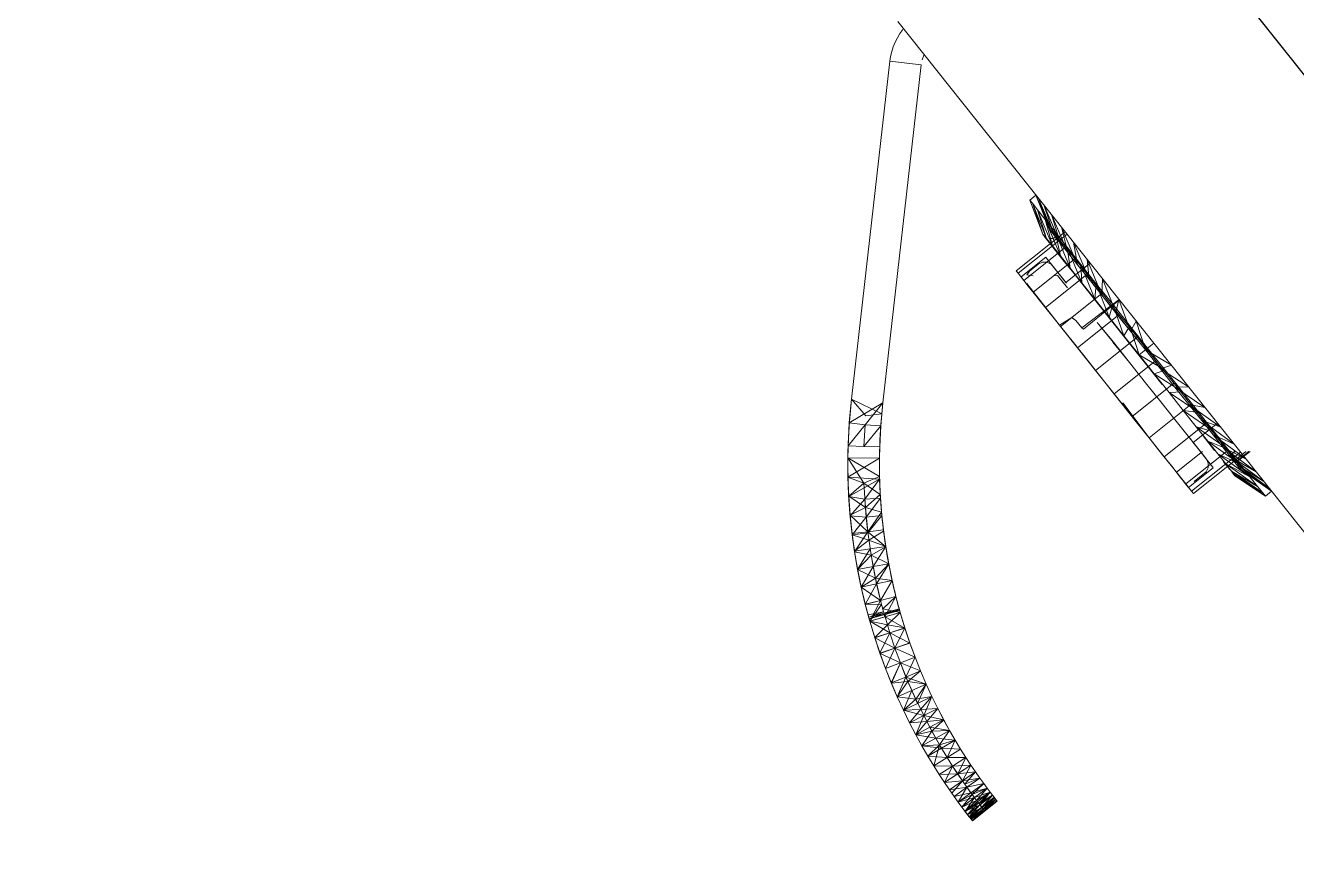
# Model space of a CAD drawing. Header units: millimetres. Extents: x 0 to 57242, y -59538 to 11130.
# Drawn here: x 21766.6 to 21847.1, y -19351.5 to -19299.5 of the extents above; entities that cross this region are included whole.
import ezdxf

# ---------------------------------------------------------------- set-up
doc = ezdxf.new("R2010")
doc.units = ezdxf.units.MM
doc.layers.add('G-IMPT', color=8, linetype='Continuous', lineweight=9)

# ---------------------------------------------------------------- blocks, each defined once
blk = doc.blocks.new('Lockable wardrobe QBUS with clothes rail base frame 2020x800x570 mm - Family 10__C2-933737-Level 0')
at = {"layer": 'G-IMPT'}
for p, q in [((799.99, 17.968), (0.01, 17.968)), ((759.349, 17.958), (401.51, 17.958)), ((401.51, 17.958), (765.17, 17.955)), ((436.498, -0.778), (436.495, 0.253)), ((436.64, -0.623), (436.598, 0.382)), ((436.61, -0.653), (436.61, 0.397)), ((436.663, 0.464), (436.64, -0.623)), ((401.51, -0.042), (797.49, -0.042)), ((402.11, -0.106), (402.195, -0.408)), ((402.11, -0.106), (402.195, -0.408)), ((402.195, -0.408), (402.304, -0.703)), ((402.195, -0.408), (402.304, -0.703)), ((402.304, -0.703), (402.436, -0.988)), ((402.304, -0.703), (402.436, -0.988)), ((403.171, -2), (404.585, -0.586)), ((404.218, -0.08), (404.382, -0.347)), ((404.218, -0.08), (404.382, -0.347)), ((404.585, -0.586), (419.792, -15.793)), ((415.543, -0.542), (415.543, -0.042)), ((415.543, -0.042), (417.801, -0.722)), ((417.801, -0.722), (415.543, -0.042)), ((415.543, -0.542), (415.543, -0.042)), ((415.543, -0.042), (417.934, -0.722)), ((415.543, -0.042), (417.901, -0.718)), ((415.543, -0.542), (417.748, -1.25)), ((417.748, -1.25), (415.543, -0.542)), ((415.81, -0.542), (415.543, -0.542)), ((417.747, -1.224), (415.543, -0.542)), ((415.543, -0.542), (417.747, -1.224)), ((415.543, -0.542), (415.81, -0.542)), ((416.339, -0.542), (415.81, -0.542)), ((415.81, -0.542), (418.109, -1.224)), ((415.81, -0.542), (417.747, -1.224)), ((417.747, -1.224), (415.81, -0.542)), ((415.81, -0.542), (418.109, -1.224)), ((415.81, -0.542), (416.339, -0.542)), ((415.811, -0.042), (418.257, -0.718)), ((415.811, -0.042), (417.934, -0.722)), ((417.901, -0.718), (415.811, -0.042)), ((415.811, -0.042), (418.257, -0.718)), ((416.339, -0.042), (418.706, -0.682)), ((416.339, -0.042), (418.257, -0.718)), ((418.257, -0.718), (416.339, -0.042)), ((416.339, -0.042), (418.841, -0.718)), ((417.117, -0.542), (416.339, -0.542)), ((418.703, -1.224), (416.339, -0.542)), ((416.339, -0.542), (418.109, -1.224)), ((418.109, -1.224), (416.339, -0.542)), ((416.339, -0.542), (418.703, -1.224)), ((416.339, -0.542), (417.117, -0.542)), ((417.117, -0.042), (418.706, -0.468)), ((417.117, -0.042), (418.706, -0.665)), ((418.841, -0.718), (417.117, -0.042)), ((417.117, -0.042), (419.639, -0.718)), ((418.127, -0.542), (417.117, -0.542)), ((418.706, -0.994), (417.117, -0.542)), ((417.117, -0.542), (418.703, -1.224)), ((418.703, -1.224), (417.117, -0.542)), ((417.117, -0.542), (419.513, -1.224)), ((417.117, -0.542), (418.127, -0.542)), ((417.801, -0.722), (418.028, -0.623)), ((417.801, -0.722), (417.901, -0.718)), ((417.934, -0.722), (417.801, -0.722)), ((417.901, -0.718), (418.327, -0.722)), ((417.901, -0.718), (418.257, -0.718)), ((418.379, -0.623), (417.934, -0.722)), ((418.257, -0.718), (417.934, -0.722)), ((418.327, -0.722), (417.934, -0.722)), ((418.028, -0.623), (418.379, -0.623)), ((419.513, -1.224), (418.127, -0.542)), ((418.127, -0.542), (420.52, -1.224)), ((418.127, -0.542), (419.347, -0.542)), ((419.639, -0.718), (418.128, -0.042)), ((418.128, -0.042), (420.63, -0.718)), ((418.841, -0.718), (418.257, -0.718)), ((418.257, -0.718), (418.841, -0.718)), ((418.971, -0.722), (418.327, -0.722)), ((418.327, -0.722), (418.971, -0.722)), ((418.409, -0.653), (418.358, -0.897)), ((418.379, -0.623), (418.956, -0.623)), ((418.548, -0.653), (418.409, -0.653)), ((418.409, -0.653), (418.521, -0.778)), ((418.51, -4), (418.51, -0.042)), ((418.521, -0.778), (418.958, -0.653)), ((418.706, -4), (418.706, -0.042)), ((418.841, -0.718), (419.639, -0.718)), ((418.956, -0.623), (419.743, -0.623)), ((419.848, -0.722), (418.971, -0.722)), ((418.971, -0.722), (419.848, -0.722)), ((419.288, -4), (419.288, -0.653)), ((420.52, -1.224), (419.347, -0.542)), ((419.347, -0.542), (421.7, -1.224)), ((419.347, -0.542), (420.75, -0.542)), ((420.63, -0.718), (419.348, -0.042)), ((419.348, -0.042), (421.791, -0.718)), ((419.639, -0.718), (420.63, -0.718)), ((419.743, -0.623), (420.721, -0.623)), ((420.934, -0.722), (419.848, -0.722)), ((419.848, -0.722), (420.934, -0.722)), ((420.228, -4), (420.228, -0.653)), ((420.63, -0.718), (421.791, -0.718)), ((420.721, -0.623), (421.867, -0.623)), ((421.791, -0.718), (420.75, -0.042)), ((420.75, -0.042), (423.093, -0.718)), ((421.7, -1.224), (420.75, -0.542)), ((420.75, -0.542), (423.022, -1.224)), ((420.75, -0.542), (422.303, -0.542)), ((422.2, -0.722), (420.934, -0.722)), ((420.934, -0.722), (422.2, -0.722)), ((421.045, -2), (421.045, -0.042)), ((421.487, -4), (421.487, -0.653)), ((421.791, -0.718), (423.093, -0.718)), ((421.867, -0.623), (423.151, -0.623)), ((422.2, -0.722), (423.626, -0.717)), ((423.61, -0.722), (422.2, -0.722)), ((423.093, -0.718), (422.303, -0.042)), ((422.303, -0.042), (424.503, -0.718)), ((423.022, -1.224), (422.303, -0.542)), ((424.455, -1.224), (422.303, -0.542)), ((422.303, -0.542), (423.972, -0.542)), ((423.01, -4), (423.01, -0.653)), ((423.093, -0.718), (423.626, -0.717)), ((423.093, -0.718), (424.503, -0.718)), ((423.151, -0.623), (424.543, -0.623)), ((423.61, -0.722), (425.126, -0.722)), ((423.626, -0.717), (424.503, -0.718)), ((423.626, -0.717), (425.131, -0.722)), ((423.929, -2.998), (423.989, -0.042)), ((424.503, -0.718), (423.972, -0.042)), ((424.455, -1.224), (423.972, -0.542)), ((425.963, -1.224), (423.972, -0.542)), ((423.972, -0.542), (425.721, -0.542)), ((423.973, -0.042), (425.988, -0.718)), ((424.048, -2.972), (424.02, -0.042)), ((424.503, -0.718), (425.988, -0.718)), ((424.543, -0.623), (426.008, -0.623)), ((424.728, -4), (424.728, -0.653)), ((425.126, -0.722), (426.708, -0.722)), ((425.131, -0.722), (426.708, -0.722)), ((425.988, -0.718), (425.721, -0.042)), ((427.51, -0.718), (425.721, -0.042)), ((425.963, -1.224), (425.721, -0.542)), ((427.51, -1.224), (425.721, -0.542)), ((425.721, -0.542), (427.51, -0.542)), ((425.988, -0.718), (427.51, -0.718)), ((426.008, -0.623), (427.51, -0.623)), ((426.569, -4), (426.569, -0.653)), ((426.708, -0.722), (427.51, -0.718)), ((427.51, -0.718), (427.51, -0.042)), ((427.51, -0.718), (429.298, -0.042)), ((427.51, -1.224), (429.298, -0.542)), ((427.51, -1.224), (427.51, -0.542)), ((429.298, -0.542), (427.51, -0.542)), ((427.51, -0.623), (429.011, -0.623)), ((427.51, -0.718), (429.031, -0.718)), ((428.45, -4), (428.45, -0.653)), ((430.476, -0.623), (429.011, -0.623)), ((429.298, -0.042), (429.031, -0.718)), ((429.031, -0.718), (431.047, -0.042)), ((430.516, -0.718), (429.031, -0.718)), ((429.056, -1.224), (429.298, -0.542)), ((429.056, -1.224), (431.047, -0.542)), ((429.298, -0.542), (431.047, -0.542)), ((430.291, -4), (430.291, -0.653)), ((431.868, -0.623), (430.476, -0.623)), ((430.516, -0.718), (432.716, -0.042)), ((430.516, -0.718), (431.047, -0.042)), ((431.926, -0.718), (430.516, -0.718)), ((430.564, -1.224), (432.716, -0.542)), ((430.564, -1.224), (431.047, -0.542)), ((432.716, -0.542), (431.047, -0.542)), ((433.152, -0.623), (431.868, -0.623)), ((431.926, -0.718), (432.716, -0.042)), ((431.926, -0.718), (434.269, -0.042)), ((433.228, -0.718), (431.926, -0.718)), ((431.997, -1.224), (434.269, -0.542)), ((431.997, -1.224), (432.716, -0.542)), ((432.01, -4), (432.01, -0.623)), ((434.269, -0.542), (432.716, -0.542)), ((434.298, -0.623), (433.152, -0.623)), ((433.228, -0.718), (435.671, -0.042)), ((433.228, -0.718), (434.269, -0.042)), ((434.389, -0.718), (433.228, -0.718)), ((433.319, -1.224), (435.672, -0.542)), ((433.319, -1.224), (434.269, -0.542)), ((433.532, -4), (433.532, -0.653)), ((433.974, -2), (433.974, -0.042)), ((435.672, -0.542), (434.269, -0.542)), ((435.276, -0.623), (434.298, -0.623)), ((434.389, -0.718), (436.892, -0.042)), ((434.389, -0.718), (435.672, -0.042)), ((435.38, -0.718), (434.389, -0.718)), ((434.499, -1.224), (436.892, -0.542)), ((434.499, -1.224), (435.672, -0.542)), ((436.063, -0.623), (435.276, -0.623)), ((435.38, -0.718), (437.902, -0.042)), ((435.38, -0.718), (436.892, -0.042)), ((435.38, -0.718), (436.178, -0.718)), ((436.178, -0.718), (435.38, -0.718)), ((435.506, -1.224), (437.902, -0.542)), ((435.506, -1.224), (436.892, -0.542)), ((436.892, -0.542), (435.672, -0.542)), ((435.732, -4), (435.732, -0.706)), ((436.063, -0.623), (436.044, -0.314)), ((436.498, -0.778), (436.061, -0.653)), ((436.073, -0.277), (436.063, -0.623)), ((436.64, -0.623), (436.063, -0.623)), ((436.178, -0.718), (438.68, -0.042)), ((436.178, -0.718), (437.902, -0.042)), ((436.178, -0.718), (436.762, -0.718)), ((436.762, -0.718), (436.178, -0.718)), ((436.313, -0.468), (437.902, -0.042)), ((437.902, -0.042), (436.313, -0.665)), ((438.68, -0.042), (436.313, -0.682)), ((436.313, -4), (436.313, -0.042)), ((436.313, -0.994), (437.902, -0.542)), ((437.902, -0.542), (436.317, -1.224)), ((436.317, -1.224), (438.68, -0.542)), ((436.317, -1.224), (438.68, -0.542)), ((436.317, -1.224), (437.902, -0.542)), ((436.471, -0.653), (436.61, -0.653)), ((436.61, -0.653), (436.498, -0.778)), ((436.51, -4), (436.51, -0.042)), ((436.64, -0.623), (436.981, -0.643)), ((436.991, -0.623), (436.64, -0.623)), ((438.68, -0.042), (436.762, -0.718)), ((436.762, -0.718), (439.209, -0.042)), ((436.762, -0.718), (439.209, -0.042)), ((436.762, -0.718), (438.68, -0.042)), ((436.762, -0.718), (437.118, -0.718)), ((437.118, -0.718), (436.762, -0.718)), ((436.892, -0.542), (437.902, -0.542)), ((437.902, -0.542), (436.892, -0.542)), ((438.68, -0.542), (436.91, -1.224)), ((436.91, -1.224), (439.209, -0.542)), ((439.209, -0.542), (436.91, -1.224)), ((436.91, -1.224), (438.68, -0.542)), ((436.981, -0.643), (437.11, -0.623)), ((437.11, -0.623), (436.991, -0.623)), ((439.476, -0.042), (437.11, -0.623)), ((437.11, -0.623), (439.476, -0.042)), ((437.118, -0.718), (437.11, -0.623)), ((437.11, -0.623), (437.118, -0.718)), ((437.118, -0.718), (439.476, -0.042)), ((439.476, -0.042), (437.118, -0.718)), ((439.209, -0.042), (437.118, -0.718)), ((437.118, -0.718), (439.209, -0.042)), ((439.209, -0.542), (437.138, -1.25)), ((437.138, -1.25), (439.476, -0.542)), ((439.476, -0.542), (437.271, -1.25)), ((437.271, -1.25), (439.476, -0.542)), ((439.476, -0.542), (437.272, -1.224)), ((437.272, -1.224), (439.209, -0.542)), ((437.902, -0.542), (438.68, -0.542)), ((438.68, -0.542), (437.902, -0.542)), ((438.68, -0.542), (439.209, -0.542)), ((439.209, -0.542), (438.68, -0.542)), ((439.209, -0.542), (439.476, -0.542)), ((439.476, -0.542), (439.209, -0.542)), ((439.476, -0.542), (439.476, -0.042)), ((439.476, -0.542), (439.476, -0.042)), ((402.436, -0.988), (402.589, -1.262)), ((402.436, -0.988), (402.589, -1.262)), ((402.589, -1.262), (402.763, -1.523)), ((402.589, -1.262), (402.763, -1.523)), ((402.763, -1.523), (402.958, -1.77)), ((402.763, -1.523), (402.958, -1.77)), ((418.277, -1.25), (417.747, -1.224)), ((418.109, -1.224), (417.747, -1.224)), ((417.747, -1.224), (417.748, -1.25)), ((417.748, -1.25), (417.747, -1.224)), ((417.747, -1.224), (418.109, -1.224)), ((418.005, -1.25), (417.748, -1.25)), ((418.005, -1.25), (418.277, -1.25)), ((418.703, -1.224), (418.109, -1.224)), ((418.109, -1.224), (418.703, -1.224)), ((418.211, -1.099), (418.358, -0.897)), ((418.924, -1.25), (418.277, -1.25)), ((418.277, -1.25), (418.924, -1.25)), ((418.703, -1.224), (419.513, -1.224)), ((419.806, -1.25), (418.924, -1.25)), ((418.924, -1.25), (419.806, -1.25)), ((419.513, -1.224), (420.52, -1.224)), ((420.898, -1.25), (419.806, -1.25)), ((419.806, -1.25), (420.898, -1.25)), ((420.52, -1.224), (421.7, -1.224)), ((422.17, -1.25), (420.898, -1.25)), ((420.898, -1.25), (422.17, -1.25)), ((421.7, -1.224), (423.022, -1.224)), ((422.17, -1.25), (423.588, -1.25)), ((423.022, -1.224), (424.455, -1.224)), ((423.588, -1.25), (425.144, -1.25)), ((424.455, -1.224), (425.963, -1.224)), ((425.144, -1.25), (426.703, -1.25)), ((425.963, -1.224), (427.51, -1.224)), ((426.703, -1.25), (428.316, -1.25)), ((427.51, -1.224), (429.056, -1.224)), ((429.875, -1.25), (428.316, -1.25)), ((430.564, -1.224), (429.056, -1.224)), ((431.997, -1.224), (430.564, -1.224)), ((433.319, -1.224), (431.997, -1.224)), ((434.499, -1.224), (433.319, -1.224)), ((435.213, -1.25), (434.036, -1.25)), ((435.506, -1.224), (434.499, -1.224)), ((436.317, -1.224), (435.506, -1.224)), ((436.095, -1.25), (436.742, -1.25)), ((436.317, -1.224), (436.91, -1.224)), ((436.91, -1.224), (436.317, -1.224)), ((437.271, -1.25), (436.894, -1.224)), ((436.894, -1.224), (437.272, -1.224)), ((436.91, -1.224), (437.138, -1.25)), ((437.272, -1.224), (436.91, -1.224)), ((437.138, -1.25), (437.271, -1.25)), ((437.271, -1.25), (437.272, -1.224)), ((403.171, -2), (402.958, -1.77)), ((402.958, -1.77), (403.171, -2)), ((403.171, -2), (418.378, -17.208)), ((419.195, -2), (419.01, -2)), ((419.01, -2), (419.01, -4)), ((419.01, -2), (419.195, -2)), ((419.056, -2.65), (419.12, -2.368)), ((419.056, -2.65), (419.12, -2.368)), ((419.12, -2.368), (419.3, -2.142)), ((419.12, -2.368), (419.3, -2.142)), ((419.195, -2), (419.744, -2)), ((419.3, -2.142), (419.559, -2.017)), ((419.3, -2.142), (419.559, -2.017)), ((419.559, -2.017), (421.045, -2)), ((419.559, -2.017), (421.045, -2)), ((419.744, -2), (420.633, -2)), ((420.204, -2.368), (420.36, -2.142)), ((420.36, -2.142), (421.375, -2.142)), ((420.439, -2), (421.096, -2)), ((424.258, -2.017), (426.158, -2)), ((424.258, -2.017), (425.877, -2)), ((425.847, -2.017), (427.51, -2)), ((426.158, -2), (425.877, -2)), ((425.877, -2), (427.51, -2)), ((427.51, -2), (429.142, -2)), ((429.142, -2), (430.702, -2)), ((432.124, -2), (430.702, -2)), ((433.343, -2), (432.124, -2)), ((433.343, -2), (434.308, -2)), ((434.308, -2), (433.343, -2)), ((433.691, -2), (433.974, -2)), ((433.974, -2), (433.691, -2)), ((433.923, -2), (434.581, -2)), ((434.308, -2), (434.975, -2)), ((434.975, -2), (434.308, -2)), ((435.275, -2), (434.386, -2)), ((434.791, -4), (434.791, -1.888)), ((434.975, -2), (435.316, -2)), ((435.316, -2), (434.975, -2)), ((435.824, -2), (435.275, -2)), ((435.316, -2), (435.597, -2.065)), ((435.316, -2), (435.597, -2.065)), ((435.822, -2.245), (435.597, -2.065)), ((435.822, -2.245), (435.597, -2.065)), ((435.822, -2.245), (435.947, -2.506)), ((435.824, -2), (436.01, -2)), ((436.01, -2), (435.824, -2)), ((436.01, -2), (436.01, -4)), ((419.056, -3.35), (419.056, -2.65)), ((419.056, -3.35), (419.056, -2.65)), ((422.91, -4), (423.01, -3.09)), ((423.009, -3.1), (423.318, -3)), ((423.01, -3.09), (423.318, -3)), ((423.318, -3), (423.929, -2.998)), ((423.318, -3), (423.91, -3)), ((424.048, -2.972), (423.91, -3)), ((423.91, -3), (423.929, -2.998)), ((423.91, -3), (423.929, -2.998)), ((424.048, -2.972), (423.929, -2.998)), ((435.947, -3.495), (435.947, -2.506)), ((435.947, -3.495), (435.947, -2.506)), ((418.706, -4), (418.51, -4)), ((418.51, -4), (418.706, -4)), ((418.706, -4), (419.288, -4)), ((419.195, -4), (419.01, -4)), ((419.01, -4), (419.195, -4)), ((419.056, -3.35), (419.12, -3.632)), ((419.12, -3.632), (419.426, -3.35)), ((419.195, -4), (419.744, -4)), ((419.288, -4), (420.228, -4)), ((422.91, -4), (419.559, -3.984)), ((419.559, -3.984), (422.91, -4)), ((419.744, -4), (420.633, -4)), ((422.91, -4), (419.906, -3.984)), ((419.906, -3.984), (420.711, -4)), ((420.228, -4), (421.487, -4)), ((422.91, -4), (420.711, -4)), ((421.676, -4), (420.711, -4)), ((421.487, -4), (423.01, -4)), ((421.676, -4), (422.895, -4)), ((422.895, -4), (424.317, -4)), ((422.91, -4), (424.879, -3.998)), ((425.276, -4), (422.91, -4)), ((423.01, -4), (424.728, -4)), ((424.317, -4), (425.877, -4)), ((424.728, -4), (426.569, -4)), ((425.877, -4), (427.51, -4)), ((426.569, -4), (428.45, -4)), ((427.51, -4), (429.142, -4)), ((429.142, -4), (428.129, -4)), ((428.45, -4), (430.291, -4)), ((428.691, -4), (430.702, -4)), ((429.142, -4), (430.702, -4)), ((429.731, -4), (429.235, -3.925)), ((429.235, -3.925), (432.124, -4)), ((432.109, -4), (429.731, -4)), ((429.731, -4), (432.124, -4)), ((432.01, -4), (430.291, -4)), ((432.124, -4), (430.702, -4)), ((433.532, -4), (432.01, -4)), ((433.343, -4), (432.124, -4)), ((433.343, -4), (434.308, -4)), ((434.308, -4), (433.343, -4)), ((434.791, -4), (433.532, -4)), ((434.975, -4), (434.308, -4)), ((435.275, -4), (434.386, -4)), ((435.732, -4), (434.791, -4)), ((434.975, -4), (435.316, -4)), ((435.316, -4), (434.975, -4)), ((435.824, -4), (435.275, -4)), ((436.313, -4), (435.732, -4)), ((435.824, -4), (436.01, -4)), ((436.01, -4), (435.824, -4)), ((436.313, -4), (436.51, -4)), ((436.51, -4), (436.313, -4)), ((419.454, -18.24), (419.792, -15.793)), ((419.792, -15.793), (420.632, -16.605)), ((419.792, -15.793), (420.286, -16.277)), ((419.792, -15.793), (420.286, -16.277)), ((419.792, -15.793), (420.847, -16.804)), ((419.792, -15.793), (420.632, -16.605)), ((420.632, -16.605), (419.792, -15.793)), ((419.792, -15.793), (420.171, -17.541)), ((418.378, -17.208), (420.286, -16.277)), ((420.286, -16.277), (419.763, -17.16)), ((420.171, -17.541), (420.847, -16.804)), ((420.632, -16.605), (420.286, -16.277)), ((420.286, -16.277), (420.779, -16.742)), ((420.632, -16.605), (421.498, -17.387)), ((420.632, -16.605), (420.779, -16.742)), ((420.847, -16.804), (420.632, -16.605)), ((420.632, -16.605), (421.498, -17.387)), ((420.632, -16.605), (421.271, -17.187)), ((421.271, -17.187), (420.779, -16.742)), ((420.847, -16.804), (421.498, -17.387)), ((420.847, -16.804), (421.849, -17.688)), ((420.847, -16.804), (421.202, -18.451)), ((418.378, -17.208), (419.763, -17.16)), ((418.378, -17.208), (418.882, -17.701)), ((418.378, -17.208), (418.882, -17.701)), ((418.378, -17.208), (419.267, -18.066)), ((418.378, -17.208), (419.267, -18.066)), ((418.378, -17.208), (419.267, -18.066)), ((418.378, -17.208), (419.454, -18.24)), ((419.454, -18.24), (420.171, -17.541)), ((420.171, -17.541), (420.555, -19.213)), ((420.171, -17.541), (421.202, -18.451)), ((421.202, -18.451), (421.849, -17.688)), ((421.498, -17.387), (421.271, -17.187)), ((421.271, -17.187), (421.76, -17.613)), ((421.498, -17.387), (422.391, -18.139)), ((421.498, -17.387), (421.76, -17.613)), ((421.498, -17.387), (421.849, -17.688)), ((421.498, -17.387), (422.391, -18.139)), ((422.391, -18.139), (421.76, -17.613)), ((421.76, -17.613), (422.246, -18.021)), ((421.849, -17.688), (422.326, -18.086)), ((421.849, -17.688), (422.391, -18.139)), ((419.267, -18.066), (418.882, -17.701)), ((418.882, -17.701), (419.39, -18.181)), ((419.267, -18.066), (419.39, -18.181)), ((419.454, -18.24), (419.267, -18.066)), ((419.267, -18.066), (420.184, -18.894)), ((419.267, -18.066), (419.904, -18.647)), ((419.267, -18.066), (420.184, -18.894)), ((419.904, -18.647), (419.39, -18.181)), ((419.454, -18.24), (420.184, -18.894)), ((419.454, -18.24), (420.555, -19.213)), ((420.555, -19.213), (421.202, -18.451)), ((421.129, -19.69), (422.391, -18.139)), ((421.129, -19.69), (422.391, -18.139)), ((422.096, -20.45), (422.391, -18.139)), ((422.391, -18.139), (422.246, -18.021)), ((422.246, -18.021), (422.729, -18.411)), ((422.326, -18.086), (422.391, -18.139)), ((422.326, -18.086), (422.786, -18.455)), ((423.436, -18.957), (422.391, -18.139)), ((422.391, -18.139), (422.729, -18.411)), ((422.391, -18.139), (422.786, -18.455)), ((422.391, -18.139), (423.302, -18.855)), ((423.436, -18.957), (422.729, -18.411)), ((422.729, -18.411), (423.208, -18.784)), ((422.786, -18.455), (423.227, -18.798)), ((422.786, -18.455), (423.302, -18.855)), ((420.184, -18.894), (419.904, -18.647)), ((419.904, -18.647), (420.42, -19.098)), ((420.184, -18.894), (420.42, -19.098)), ((420.555, -19.213), (420.184, -18.894)), ((420.184, -18.894), (421.129, -19.69)), ((420.184, -18.894), (421.129, -19.69)), ((420.42, -19.098), (420.94, -19.535)), ((421.129, -19.69), (420.42, -19.098)), ((420.555, -19.213), (421.035, -19.614)), ((420.555, -19.213), (421.129, -19.69)), ((421.129, -19.69), (423.302, -18.855)), ((422.096, -20.45), (423.436, -18.957)), ((423.302, -18.855), (423.013, -19.888)), ((423.085, -21.175), (423.436, -18.957)), ((423.436, -18.957), (423.208, -18.784)), ((423.208, -18.784), (423.682, -19.139)), ((423.648, -19.114), (423.227, -18.798)), ((423.227, -18.798), (423.302, -18.855)), ((423.648, -19.114), (423.302, -18.855)), ((424.224, -19.531), (423.302, -18.855)), ((423.436, -18.957), (424.417, -19.668)), ((423.436, -18.957), (423.682, -19.139)), ((423.845, -20.488), (423.436, -18.957)), ((423.436, -18.957), (424.151, -19.479)), ((424.135, -19.467), (423.648, -19.114)), ((423.648, -19.114), (424.224, -19.531)), ((423.682, -19.139), (424.151, -19.479)), ((421.129, -19.69), (420.94, -19.535)), ((421.461, -19.958), (420.94, -19.535)), ((421.035, -19.614), (421.129, -19.69)), ((421.547, -20.025), (421.035, -19.614)), ((421.129, -19.69), (421.461, -19.958)), ((421.547, -20.025), (421.129, -19.69)), ((422.096, -20.45), (421.129, -19.69)), ((422.093, -20.448), (421.129, -19.69)), ((421.129, -19.69), (423.013, -19.888)), ((421.461, -19.958), (421.981, -20.363)), ((422.096, -20.45), (421.461, -19.958)), ((422.093, -20.448), (421.547, -20.025)), ((422.239, -20.557), (421.547, -20.025)), ((422.093, -20.448), (423.013, -19.888)), ((424.224, -19.531), (423.013, -19.888)), ((423.068, -21.163), (423.013, -19.888)), ((424.284, -20.788), (423.013, -19.888)), ((423.845, -20.488), (424.417, -19.668)), ((424.611, -19.801), (424.135, -19.467)), ((424.135, -19.467), (424.224, -19.531)), ((424.417, -19.668), (424.151, -19.479)), ((424.151, -19.479), (424.613, -19.802)), ((424.611, -19.801), (424.224, -19.531)), ((424.224, -19.531), (425.155, -20.167)), ((424.224, -19.531), (424.284, -20.788)), ((424.417, -19.668), (425.328, -20.281)), ((424.417, -19.668), (424.613, -19.802)), ((424.782, -21.119), (424.417, -19.668)), ((424.417, -19.668), (425.069, -20.11)), ((424.611, -19.801), (425.078, -20.116)), ((424.611, -19.801), (425.155, -20.167)), ((424.613, -19.802), (425.069, -20.11)), ((422.096, -20.45), (421.981, -20.363)), ((422.495, -20.749), (421.981, -20.363)), ((422.46, -20.721), (422.093, -20.448)), ((422.239, -20.557), (422.093, -20.448)), ((423.068, -21.163), (422.093, -20.448)), ((422.096, -20.45), (422.495, -20.749)), ((423.085, -21.175), (422.096, -20.45)), ((422.46, -20.721), (422.239, -20.557)), ((422.898, -21.041), (422.46, -20.721)), ((423.068, -21.163), (422.46, -20.721)), ((422.495, -20.749), (422.997, -21.113)), ((423.085, -21.175), (422.495, -20.749)), ((423.068, -21.163), (424.284, -20.788)), ((423.085, -21.175), (423.845, -20.488)), ((423.845, -20.488), (424.092, -21.862)), ((423.845, -20.488), (424.782, -21.119)), ((424.053, -21.836), (424.284, -20.788)), ((425.155, -20.167), (424.284, -20.788)), ((424.284, -20.788), (425.569, -21.616)), ((424.782, -21.119), (425.328, -20.281)), ((425.328, -20.281), (425.069, -20.11)), ((425.069, -20.11), (425.518, -20.403)), ((425.078, -20.116), (425.534, -20.413)), ((425.078, -20.116), (425.155, -20.167)), ((425.534, -20.413), (425.155, -20.167)), ((426.093, -20.764), (425.155, -20.167)), ((425.155, -20.167), (425.569, -21.616)), ((425.328, -20.281), (426.159, -20.805)), ((425.328, -20.281), (425.518, -20.403)), ((425.638, -21.658), (425.328, -20.281)), ((425.328, -20.281), (425.96, -20.682)), ((425.96, -20.682), (425.518, -20.403)), ((425.978, -20.693), (425.534, -20.413)), ((425.534, -20.413), (426.093, -20.764)), ((426.093, -20.764), (425.569, -21.616)), ((426.159, -20.805), (425.96, -20.682)), ((425.96, -20.682), (426.394, -20.947)), ((425.978, -20.693), (426.41, -20.956)), ((425.978, -20.693), (426.093, -20.764)), ((426.034, -21.896), (426.159, -20.805)), ((426.41, -20.956), (426.093, -20.764)), ((426.093, -20.764), (427.036, -21.322)), ((426.159, -20.805), (427.011, -21.308)), ((426.159, -20.805), (426.394, -20.947)), ((422.898, -21.041), (423.068, -21.163)), ((422.898, -21.041), (423.384, -21.383)), ((423.085, -21.175), (422.997, -21.113)), ((423.492, -21.459), (422.997, -21.113)), ((423.384, -21.383), (423.068, -21.163)), ((423.068, -21.163), (424.053, -21.836)), ((423.085, -21.175), (423.492, -21.459)), ((423.085, -21.175), (424.092, -21.862)), ((423.384, -21.383), (423.908, -21.74)), ((423.384, -21.383), (424.053, -21.836)), ((423.492, -21.459), (423.98, -21.788)), ((424.092, -21.862), (423.492, -21.459)), ((424.053, -21.836), (425.569, -21.616)), ((424.092, -21.862), (424.782, -21.119)), ((424.782, -21.119), (425.117, -22.511)), ((424.782, -21.119), (425.638, -21.658)), ((425.046, -22.468), (425.569, -21.616)), ((425.117, -22.511), (425.638, -21.658)), ((427.036, -21.322), (425.569, -21.616)), ((426.045, -23.059), (425.569, -21.616)), ((425.569, -21.616), (426.865, -22.374)), ((426.034, -21.896), (427.011, -21.308)), ((427.011, -21.308), (426.394, -20.947)), ((426.394, -20.947), (426.82, -21.198)), ((426.41, -20.956), (426.83, -21.203)), ((426.41, -20.956), (427.036, -21.322)), ((426.514, -22.176), (427.011, -21.308)), ((427.011, -21.308), (426.82, -21.198)), ((426.82, -21.198), (427.236, -21.435)), ((426.83, -21.203), (427.036, -21.322)), ((426.83, -21.203), (427.237, -21.436)), ((427.036, -21.322), (426.865, -22.374)), ((427.011, -21.308), (427.975, -21.839)), ((427.011, -21.308), (427.236, -21.435)), ((427.011, -21.308), (427.507, -22.722)), ((427.011, -21.308), (427.631, -21.654)), ((427.983, -21.843), (427.036, -21.322)), ((427.036, -21.322), (427.237, -21.436)), ((427.646, -21.662), (427.036, -21.322)), ((427.236, -21.435), (427.631, -21.654)), ((427.646, -21.662), (427.237, -21.436)), ((427.975, -21.839), (427.631, -21.654)), ((427.631, -21.654), (428.005, -21.854)), ((428.032, -21.869), (427.646, -21.662)), ((427.646, -21.662), (427.983, -21.843)), ((423.908, -21.74), (424.053, -21.836)), ((423.908, -21.74), (424.455, -22.097)), ((424.092, -21.862), (423.98, -21.788)), ((424.46, -22.1), (423.98, -21.788)), ((424.053, -21.836), (424.455, -22.097)), ((424.053, -21.836), (425.046, -22.468)), ((424.092, -21.862), (424.46, -22.1)), ((424.092, -21.862), (425.117, -22.511)), ((424.455, -22.097), (424.925, -22.393)), ((424.455, -22.097), (425.046, -22.468)), ((424.46, -22.1), (424.929, -22.396)), ((425.117, -22.511), (424.46, -22.1)), ((424.925, -22.393), (425.046, -22.468)), ((424.925, -22.393), (425.382, -22.672)), ((425.117, -22.511), (424.929, -22.396)), ((425.385, -22.674), (424.929, -22.396)), ((425.046, -22.468), (425.382, -22.672)), ((425.046, -22.468), (426.045, -23.059)), ((425.117, -22.511), (426.034, -21.896)), ((425.117, -22.511), (425.385, -22.674)), ((425.117, -22.511), (426.018, -23.044)), ((426.018, -23.044), (426.034, -21.896)), ((426.018, -23.044), (426.514, -22.176)), ((426.045, -23.059), (426.865, -22.374)), ((426.514, -22.176), (427.039, -23.606)), ((426.514, -22.176), (427.507, -22.722)), ((427.983, -21.843), (426.865, -22.374)), ((427.047, -23.61), (426.865, -22.374)), ((426.865, -22.374), (428.167, -23.063)), ((427.507, -22.722), (427.975, -21.839)), ((427.975, -21.839), (428.936, -22.328)), ((427.975, -21.839), (428.358, -22.038)), ((428.494, -23.225), (427.975, -21.839)), ((427.975, -21.839), (428.005, -21.854)), ((428.032, -21.869), (427.983, -21.843)), ((427.983, -21.843), (428.933, -22.327)), ((428.393, -22.057), (427.983, -21.843)), ((427.983, -21.843), (428.167, -23.063)), ((428.005, -21.854), (428.358, -22.038)), ((428.032, -21.869), (428.393, -22.057)), ((428.933, -22.327), (428.167, -23.063)), ((428.936, -22.328), (428.358, -22.038)), ((428.358, -22.038), (428.689, -22.206)), ((428.393, -22.057), (428.73, -22.227)), ((428.393, -22.057), (428.933, -22.327)), ((428.494, -23.225), (428.936, -22.328)), ((428.936, -22.328), (428.689, -22.206)), ((428.689, -22.206), (428.998, -22.359)), ((428.73, -22.227), (429.042, -22.381)), ((428.73, -22.227), (428.933, -22.327)), ((429.882, -22.774), (428.933, -22.327)), ((429.042, -22.381), (428.933, -22.327)), ((428.933, -22.327), (429.329, -22.518)), ((428.933, -22.327), (429.47, -23.685)), ((428.936, -22.328), (429.891, -22.778)), ((428.936, -22.328), (429.285, -22.497)), ((429.479, -23.689), (428.936, -22.328)), ((428.936, -22.328), (428.998, -22.359)), ((428.998, -22.359), (429.285, -22.497)), ((429.042, -22.381), (429.329, -22.518)), ((429.891, -22.778), (429.285, -22.497)), ((429.285, -22.497), (429.549, -22.621)), ((425.382, -22.672), (425.827, -22.934)), ((425.382, -22.672), (426.045, -23.059)), ((425.385, -22.674), (425.828, -22.934)), ((426.018, -23.044), (425.385, -22.674)), ((425.827, -22.934), (426.045, -23.059)), ((425.827, -22.934), (426.257, -23.179)), ((426.018, -23.044), (425.828, -22.934)), ((425.828, -22.934), (426.257, -23.179)), ((426.018, -23.044), (426.257, -23.179)), ((426.018, -23.044), (427.039, -23.606)), ((426.018, -23.044), (426.675, -23.41)), ((426.045, -23.059), (426.257, -23.179)), ((427.047, -23.61), (426.045, -23.059)), ((426.674, -23.41), (426.045, -23.059)), ((426.675, -23.41), (426.257, -23.179)), ((426.674, -23.41), (426.257, -23.179)), ((427.039, -23.606), (427.507, -22.722)), ((427.047, -23.61), (428.167, -23.063)), ((428.052, -24.122), (427.507, -22.722)), ((428.494, -23.225), (427.507, -22.722)), ((428.052, -24.122), (428.167, -23.063)), ((428.052, -24.122), (428.494, -23.225)), ((429.47, -23.685), (428.167, -23.063)), ((429.067, -24.6), (428.494, -23.225)), ((428.494, -23.225), (429.479, -23.689)), ((429.589, -22.64), (429.329, -22.518)), ((429.882, -22.774), (429.329, -22.518)), ((429.882, -22.774), (429.47, -23.685)), ((429.479, -23.689), (429.891, -22.778)), ((429.891, -22.778), (429.549, -22.621)), ((429.549, -22.621), (429.789, -22.732)), ((429.823, -22.747), (429.589, -22.64)), ((429.589, -22.64), (429.882, -22.774)), ((429.789, -22.732), (430.012, -22.833)), ((429.891, -22.778), (429.789, -22.732)), ((429.823, -22.747), (430.03, -22.841)), ((429.823, -22.747), (429.882, -22.774)), ((430.85, -23.194), (429.882, -22.774)), ((430.03, -22.841), (429.882, -22.774)), ((430.21, -22.921), (429.882, -22.774)), ((429.882, -22.774), (430.363, -22.988)), ((429.882, -22.774), (429.97, -23.907)), ((430.839, -23.19), (429.891, -22.778)), ((429.891, -22.778), (430.203, -22.917)), ((430.454, -24.113), (429.891, -22.778)), ((429.891, -22.778), (430.012, -22.833)), ((429.891, -22.778), (430.36, -22.986)), ((429.94, -24.982), (430.716, -23.138)), ((430.716, -23.138), (429.94, -24.982)), ((430.85, -23.194), (429.97, -23.907)), ((430.012, -22.833), (430.203, -22.917)), ((430.03, -22.841), (430.21, -22.921)), ((430.203, -22.917), (430.36, -22.986)), ((430.21, -22.921), (430.363, -22.988)), ((430.619, -23.097), (430.228, -24.018)), ((430.716, -23.138), (430.228, -24.018)), ((430.301, -24.049), (430.658, -23.114)), ((430.716, -23.138), (430.301, -24.049)), ((430.839, -23.19), (430.36, -22.986)), ((430.36, -22.986), (430.484, -23.04)), ((430.85, -23.194), (430.363, -22.988)), ((430.363, -22.988), (430.489, -23.042)), ((430.454, -24.113), (430.839, -23.19)), ((430.85, -23.194), (430.466, -24.118)), ((430.839, -23.19), (430.484, -23.04)), ((430.484, -23.04), (430.556, -23.07)), ((430.85, -23.194), (430.489, -23.042)), ((430.587, -23.084), (430.489, -23.042)), ((430.839, -23.19), (430.556, -23.07)), ((430.556, -23.07), (430.619, -23.097)), ((430.85, -23.194), (430.587, -23.084)), ((430.658, -23.114), (430.587, -23.084)), ((430.839, -23.19), (430.619, -23.097)), ((430.619, -23.097), (430.716, -23.138)), ((430.716, -23.138), (430.658, -23.114)), ((430.85, -23.194), (430.658, -23.114)), ((430.839, -23.19), (430.716, -23.138)), ((430.839, -23.19), (430.716, -23.138)), ((430.716, -23.138), (430.85, -23.194)), ((430.839, -23.19), (431.792, -23.57)), ((430.945, -24.313), (430.839, -23.19)), ((430.839, -23.19), (430.85, -23.194)), ((430.85, -23.194), (431.801, -23.574)), ((431.792, -23.57), (430.85, -23.194)), ((427.072, -23.624), (426.674, -23.41)), ((427.047, -23.61), (426.674, -23.41)), ((427.039, -23.606), (426.675, -23.41)), ((426.675, -23.41), (427.071, -23.622)), ((427.039, -23.606), (427.425, -23.807)), ((427.039, -23.606), (427.071, -23.622)), ((428.052, -24.122), (427.039, -23.606)), ((427.452, -23.821), (427.047, -23.61)), ((428.052, -24.122), (427.047, -23.61)), ((427.072, -23.624), (427.047, -23.61)), ((427.425, -23.807), (427.071, -23.622)), ((427.072, -23.624), (427.452, -23.821)), ((427.425, -23.807), (427.795, -23.995)), ((428.052, -24.122), (427.425, -23.807)), ((427.811, -24.003), (427.452, -23.821)), ((428.052, -24.122), (427.452, -23.821)), ((428.052, -24.122), (427.795, -23.995)), ((428.115, -24.153), (427.795, -23.995)), ((428.147, -24.168), (427.811, -24.003)), ((428.052, -24.122), (427.811, -24.003)), ((428.052, -24.122), (429.47, -23.685)), ((429.057, -24.596), (429.47, -23.685)), ((429.057, -24.596), (429.72, -23.797)), ((429.067, -24.6), (429.479, -23.689)), ((429.479, -23.689), (430.071, -25.035)), ((429.479, -23.689), (430.454, -24.113)), ((429.694, -24.877), (430.163, -23.99)), ((430.082, -25.041), (429.72, -23.797)), ((429.837, -24.938), (430.163, -23.99)), ((429.837, -24.938), (430.228, -24.018)), ((429.94, -24.982), (430.228, -24.018)), ((429.94, -24.982), (430.301, -24.049)), ((430.071, -25.035), (430.454, -24.113)), ((430.082, -25.041), (430.466, -24.118)), ((431.801, -23.574), (430.466, -24.118)), ((431.445, -24.508), (430.466, -24.118)), ((430.945, -24.313), (431.792, -23.57)), ((431.435, -24.504), (431.792, -23.57)), ((431.801, -23.574), (431.445, -24.508)), ((432.735, -23.914), (431.445, -24.508)), ((431.792, -23.57), (432.729, -23.912)), ((431.792, -23.57), (432.4, -24.856)), ((431.792, -23.57), (431.801, -23.574)), ((431.801, -23.574), (432.735, -23.914)), ((432.729, -23.912), (431.801, -23.574)), ((432.4, -24.856), (432.729, -23.912)), ((432.735, -23.914), (432.405, -24.858)), ((432.729, -23.912), (433.645, -24.217)), ((432.729, -23.912), (433.648, -24.218)), ((432.729, -23.912), (432.735, -23.914)), ((433.648, -24.218), (432.735, -23.914)), ((428.052, -24.122), (428.412, -24.296)), ((428.147, -24.168), (428.052, -24.122)), ((429.067, -24.6), (428.052, -24.122)), ((428.052, -24.122), (428.685, -24.425)), ((428.052, -24.122), (428.115, -24.153)), ((429.057, -24.596), (428.052, -24.122)), ((428.457, -24.317), (428.052, -24.122)), ((428.115, -24.153), (428.412, -24.296)), ((428.147, -24.168), (428.457, -24.317)), ((428.685, -24.425), (428.412, -24.296)), ((428.74, -24.45), (428.457, -24.317)), ((429.057, -24.596), (428.457, -24.317)), ((429.067, -24.6), (428.685, -24.425)), ((428.685, -24.425), (428.96, -24.551)), ((428.995, -24.567), (428.74, -24.45)), ((429.057, -24.596), (428.74, -24.45)), ((428.96, -24.551), (429.196, -24.658)), ((429.067, -24.6), (428.96, -24.551)), ((428.995, -24.567), (429.218, -24.668)), ((428.995, -24.567), (429.057, -24.596)), ((429.218, -24.668), (429.057, -24.596)), ((430.082, -25.041), (429.057, -24.596)), ((429.057, -24.596), (429.412, -24.754)), ((429.057, -24.596), (429.575, -24.825)), ((429.067, -24.6), (429.397, -24.747)), ((429.067, -24.6), (430.071, -25.035)), ((429.067, -24.6), (429.554, -24.816)), ((429.067, -24.6), (429.196, -24.658)), ((429.196, -24.658), (429.397, -24.747)), ((429.218, -24.668), (429.412, -24.754)), ((429.554, -24.816), (429.397, -24.747)), ((429.412, -24.754), (429.575, -24.825)), ((429.554, -24.816), (429.694, -24.877)), ((430.071, -25.035), (429.554, -24.816)), ((429.575, -24.825), (429.708, -24.883)), ((430.082, -25.041), (429.575, -24.825)), ((429.694, -24.877), (429.837, -24.938)), ((430.071, -25.035), (429.694, -24.877)), ((429.81, -24.926), (429.708, -24.883)), ((430.082, -25.041), (429.708, -24.883)), ((430.071, -25.035), (430.945, -24.313)), ((430.082, -25.041), (431.445, -24.508)), ((431.081, -25.436), (430.945, -24.313)), ((431.081, -25.436), (431.435, -24.504)), ((431.089, -25.442), (431.445, -24.508)), ((431.089, -25.442), (432.405, -24.858)), ((431.435, -24.504), (432.055, -25.791)), ((431.435, -24.504), (432.4, -24.856)), ((432.405, -24.858), (431.445, -24.508)), ((432.055, -25.791), (432.4, -24.856)), ((432.076, -25.802), (432.405, -24.858)), ((432.4, -24.856), (433.645, -24.217)), ((432.4, -24.856), (433.042, -26.12)), ((432.4, -24.856), (433.343, -25.17)), ((433.648, -24.218), (432.405, -24.858)), ((433.345, -25.171), (432.405, -24.858)), ((433.645, -24.217), (433.343, -25.17)), ((433.648, -24.218), (433.345, -25.171)), ((434.539, -24.487), (433.345, -25.171)), ((433.645, -24.217), (434.539, -24.487)), ((433.645, -24.217), (433.648, -24.218)), ((433.645, -24.217), (434.263, -25.448)), ((433.648, -24.218), (434.539, -24.487)), ((433.648, -24.218), (434.539, -24.487)), ((434.263, -25.448), (434.539, -24.487)), ((434.263, -25.448), (435.409, -24.725)), ((434.539, -24.487), (435.409, -24.725)), ((434.539, -24.487), (435.408, -24.725)), ((434.539, -24.487), (435.408, -24.725)), ((434.539, -24.487), (434.563, -25.533)), ((435.408, -24.725), (434.563, -25.533)), ((435.409, -24.725), (435.158, -25.693)), ((435.408, -24.725), (436.252, -24.932)), ((435.408, -24.725), (435.739, -25.838)), ((435.409, -24.725), (436.253, -24.932)), ((435.409, -24.725), (436.027, -25.907)), ((435.409, -24.725), (436.252, -24.932)), ((429.882, -24.957), (429.81, -24.926)), ((430.082, -25.041), (429.81, -24.926)), ((429.837, -24.938), (429.94, -24.982)), ((430.071, -25.035), (429.837, -24.938)), ((430.082, -25.041), (429.882, -24.957)), ((429.882, -24.957), (429.925, -24.975)), ((429.94, -24.982), (429.925, -24.975)), ((430.082, -25.041), (429.925, -24.975)), ((430.071, -25.035), (429.94, -24.982)), ((430.082, -25.041), (429.94, -24.982)), ((430.082, -25.041), (429.94, -24.982)), ((430.071, -25.035), (431.081, -25.436)), ((430.071, -25.035), (430.082, -25.041)), ((430.082, -25.041), (431.089, -25.442)), ((431.081, -25.436), (430.082, -25.041)), ((431.081, -25.436), (432.055, -25.791)), ((431.081, -25.436), (431.089, -25.442)), ((431.089, -25.442), (432.076, -25.802)), ((432.055, -25.791), (431.089, -25.442)), ((432.076, -25.802), (433.345, -25.171)), ((433.042, -26.12), (433.343, -25.17)), ((433.043, -26.124), (433.345, -25.171)), ((433.343, -25.17), (433.974, -26.403)), ((433.343, -25.17), (434.263, -25.448)), ((433.986, -26.409), (433.345, -25.171)), ((433.345, -25.171), (434.563, -25.533)), ((433.974, -26.403), (434.263, -25.448)), ((433.986, -26.409), (434.563, -25.533)), ((434.263, -25.448), (434.907, -26.66)), ((434.263, -25.448), (435.158, -25.693)), ((434.906, -26.661), (434.563, -25.533)), ((434.563, -25.533), (435.739, -25.838)), ((434.907, -26.66), (435.158, -25.693)), ((435.158, -25.693), (435.801, -26.881)), ((435.158, -25.693), (436.027, -25.907)), ((436.252, -24.932), (435.739, -25.838)), ((436.027, -25.907), (436.253, -24.932)), ((436.252, -24.932), (437.071, -25.112)), ((436.252, -24.932), (436.869, -26.091)), ((436.253, -24.932), (437.072, -25.112)), ((436.253, -24.932), (436.452, -26.002)), ((436.253, -24.932), (437.071, -25.112)), ((436.452, -26.002), (437.072, -25.112)), ((437.071, -25.112), (436.869, -26.091)), ((437.072, -25.112), (436.869, -26.091)), ((436.869, -26.091), (437.866, -25.266)), ((437.071, -25.112), (437.863, -25.266)), ((437.071, -25.112), (437.282, -26.174)), ((437.072, -25.112), (437.866, -25.266)), ((437.072, -25.112), (437.863, -25.266)), ((437.863, -25.266), (437.282, -26.174)), ((437.863, -25.266), (437.684, -26.25)), ((438.612, -25.394), (437.684, -26.25)), ((437.863, -25.266), (438.612, -25.394)), ((437.866, -25.266), (437.863, -25.266)), ((437.866, -25.266), (438.617, -25.395)), ((437.866, -25.266), (437.949, -26.297)), ((437.866, -25.266), (438.612, -25.394)), ((437.949, -26.297), (438.617, -25.395)), ((438.612, -25.394), (438.455, -26.381)), ((439.318, -25.499), (438.455, -26.381)), ((438.612, -25.394), (439.318, -25.499)), ((438.612, -25.394), (438.617, -25.395)), ((438.617, -25.395), (439.323, -25.5)), ((438.617, -25.395), (438.949, -26.457)), ((438.617, -25.395), (439.318, -25.499)), ((438.949, -26.457), (439.323, -25.5)), ((439.318, -25.499), (439.182, -26.489)), ((439.98, -25.584), (439.182, -26.489)), ((439.318, -25.499), (439.98, -25.584)), ((439.318, -25.499), (439.323, -25.5)), ((439.323, -25.5), (439.985, -25.584)), ((439.323, -25.5), (439.868, -26.577)), ((439.323, -25.5), (439.98, -25.584)), ((439.98, -25.584), (439.863, -26.577)), ((440.598, -25.651), (439.863, -26.577)), ((439.868, -26.577), (439.985, -25.584)), ((439.868, -26.577), (440.601, -25.651)), ((439.98, -25.584), (440.598, -25.651)), ((439.985, -25.584), (439.98, -25.584)), ((439.985, -25.584), (440.601, -25.651)), ((439.985, -25.584), (440.598, -25.651)), ((440.598, -25.651), (440.498, -26.646)), ((441.17, -25.703), (440.498, -26.646)), ((440.502, -26.646), (440.601, -25.651)), ((440.598, -25.651), (441.17, -25.703)), ((440.601, -25.651), (440.598, -25.651)), ((440.601, -25.651), (441.171, -25.703)), ((440.601, -25.651), (441.088, -26.7)), ((440.601, -25.651), (441.17, -25.703)), ((441.17, -25.703), (441.087, -26.7)), ((441.088, -26.7), (441.171, -25.703)), ((441.17, -25.703), (441.696, -25.743)), ((441.17, -25.703), (441.694, -25.743)), ((441.171, -25.703), (441.694, -25.743)), ((441.171, -25.703), (441.627, -26.74)), ((432.055, -25.791), (432.076, -25.802)), ((432.055, -25.791), (433.042, -26.12)), ((433.042, -26.12), (432.076, -25.802)), ((432.076, -25.802), (433.043, -26.124)), ((433.042, -26.12), (433.974, -26.403)), ((433.042, -26.12), (433.043, -26.124)), ((433.043, -26.124), (433.986, -26.409)), ((433.974, -26.403), (433.043, -26.124)), ((433.974, -26.403), (434.907, -26.66)), ((433.974, -26.403), (433.986, -26.409)), ((433.986, -26.409), (434.906, -26.661)), ((434.907, -26.66), (433.986, -26.409)), ((434.906, -26.661), (435.739, -25.838)), ((435.8, -26.88), (435.739, -25.838)), ((435.739, -25.838), (436.869, -26.091)), ((435.8, -26.88), (436.869, -26.091)), ((435.801, -26.881), (436.027, -25.907)), ((435.801, -26.881), (436.452, -26.002)), ((436.667, -27.071), (436.452, -26.002)), ((436.666, -27.071), (436.869, -26.091)), ((436.666, -27.071), (437.282, -26.174)), ((436.667, -27.071), (436.869, -26.091)), ((436.869, -26.091), (437.499, -27.232)), ((436.869, -26.091), (437.949, -26.297)), ((437.505, -27.234), (437.282, -26.174)), ((437.499, -27.232), (437.949, -26.297)), ((437.505, -27.234), (437.684, -26.25)), ((437.505, -27.234), (438.455, -26.381)), ((438.455, -26.381), (437.684, -26.25)), ((437.949, -26.297), (438.293, -27.368)), ((437.949, -26.297), (438.949, -26.457)), ((438.293, -27.368), (438.949, -26.457)), ((438.298, -27.369), (438.455, -26.381)), ((438.298, -27.369), (439.182, -26.489)), ((438.455, -26.381), (439.182, -26.489)), ((438.949, -26.457), (439.044, -27.48)), ((438.949, -26.457), (439.868, -26.577)), ((438.949, -26.457), (439.751, -27.57)), ((439.045, -27.48), (439.182, -26.489)), ((439.182, -26.489), (439.863, -26.577)), ((441.696, -25.743), (441.087, -26.7)), ((441.627, -26.74), (441.694, -25.743)), ((441.696, -25.743), (441.628, -26.741)), ((442.168, -25.771), (441.628, -26.741)), ((441.694, -25.743), (442.171, -25.772)), ((441.694, -25.743), (441.878, -26.757)), ((441.694, -25.743), (442.168, -25.771)), ((441.696, -25.743), (442.168, -25.771)), ((441.878, -26.757), (442.171, -25.772)), ((442.168, -25.771), (442.114, -26.77)), ((442.589, -25.791), (442.114, -26.77)), ((442.171, -25.772), (442.118, -26.77)), ((442.118, -26.77), (442.592, -25.792)), ((442.168, -25.771), (442.589, -25.791)), ((442.168, -25.771), (442.171, -25.772)), ((442.171, -25.772), (442.592, -25.792)), ((442.171, -25.772), (442.589, -25.791)), ((442.589, -25.791), (442.548, -26.79)), ((442.959, -25.805), (442.548, -26.79)), ((442.589, -25.791), (442.959, -25.805)), ((442.592, -25.792), (442.589, -25.791)), ((442.589, -25.791), (442.958, -25.805)), ((442.592, -25.792), (442.958, -25.805)), ((442.592, -25.792), (442.683, -26.796)), ((442.683, -26.796), (442.958, -25.805)), ((442.959, -25.805), (442.928, -26.804)), ((443.277, -25.813), (442.928, -26.804)), ((442.958, -25.805), (443.27, -25.813)), ((442.958, -25.805), (443.148, -26.81)), ((442.959, -25.805), (443.277, -25.813)), ((442.959, -25.805), (443.27, -25.813)), ((443.148, -26.81), (443.27, -25.813)), ((443.277, -25.813), (443.256, -26.813)), ((443.27, -25.813), (443.526, -25.817)), ((443.27, -25.813), (443.512, -26.817)), ((443.27, -25.813), (443.277, -25.813)), ((443.27, -25.813), (443.512, -25.817)), ((443.277, -25.813), (443.512, -25.817)), ((443.277, -25.813), (443.396, -26.815)), ((443.512, -25.817), (443.396, -26.815)), ((443.512, -25.817), (443.498, -26.817)), ((443.512, -25.817), (443.686, -25.819)), ((443.512, -26.817), (443.526, -25.817)), ((443.526, -25.817), (443.512, -25.817)), ((443.512, -25.817), (443.677, -26.819)), ((443.526, -25.817), (443.727, -25.819)), ((443.526, -25.817), (443.719, -26.819)), ((443.526, -25.817), (443.686, -25.819)), ((443.686, -25.819), (443.677, -26.819)), ((443.686, -25.819), (443.825, -25.82)), ((443.686, -25.819), (443.727, -25.819)), ((443.686, -25.819), (443.82, -26.82)), ((443.719, -26.819), (443.727, -25.819)), ((443.727, -25.819), (443.873, -25.82)), ((443.727, -25.819), (443.869, -26.82)), ((443.727, -25.819), (443.825, -25.82)), ((443.825, -25.82), (443.82, -26.82)), ((444, -25.82), (443.82, -26.82)), ((443.825, -25.82), (444, -25.82)), ((443.825, -25.82), (443.873, -25.82)), ((443.825, -25.82), (443.964, -25.82)), ((443.825, -25.82), (444, -25.82)), ((443.869, -26.82), (443.873, -25.82)), ((443.873, -25.82), (443.964, -25.82)), ((443.873, -25.82), (443.963, -26.821)), ((443.963, -26.821), (443.964, -25.82)), ((443.964, -25.82), (444, -25.82)), ((443.964, -25.82), (444, -27.82)), ((444, -27.82), (444, -25.82)), ((444, -27.82), (444, -25.82)), ((434.906, -26.661), (435.8, -26.88)), ((435.801, -26.881), (434.906, -26.661)), ((434.907, -26.66), (435.801, -26.881)), ((436.666, -27.071), (435.8, -26.88)), ((435.801, -26.881), (436.667, -27.071)), ((435.801, -26.881), (436.666, -27.071)), ((436.666, -27.071), (437.505, -27.234)), ((436.666, -27.071), (437.499, -27.232)), ((436.667, -27.071), (437.499, -27.232)), ((437.499, -27.232), (438.293, -27.368)), ((437.499, -27.232), (437.505, -27.234)), ((437.505, -27.234), (438.298, -27.369)), ((438.293, -27.368), (437.505, -27.234)), ((439.045, -27.48), (439.863, -26.577)), ((439.745, -27.57), (439.863, -26.577)), ((439.745, -27.57), (440.498, -26.646)), ((439.868, -26.577), (439.751, -27.57)), ((439.751, -27.57), (440.502, -26.646)), ((440.498, -26.646), (439.863, -26.577)), ((439.868, -26.577), (440.502, -26.646)), ((440.399, -27.641), (440.498, -26.646)), ((440.399, -27.641), (441.087, -26.7)), ((440.403, -27.642), (440.502, -26.646)), ((441.087, -26.7), (440.498, -26.646)), ((440.502, -26.646), (441.006, -27.697)), ((440.502, -26.646), (441.088, -26.7)), ((441.004, -27.696), (441.087, -26.7)), ((441.004, -27.696), (441.628, -26.741)), ((441.006, -27.697), (441.088, -26.7)), ((441.006, -27.697), (441.627, -26.74)), ((441.087, -26.7), (441.628, -26.741)), ((441.088, -26.7), (441.627, -26.74)), ((441.561, -27.738), (441.628, -26.741)), ((441.561, -27.738), (442.114, -26.77)), ((441.818, -27.755), (441.627, -26.74)), ((442.114, -26.77), (441.628, -26.741)), ((442.061, -27.768), (442.114, -26.77)), ((442.061, -27.768), (442.548, -26.79)), ((442.064, -27.769), (442.118, -26.77)), ((442.548, -26.79), (442.114, -26.77)), ((442.118, -26.77), (442.511, -27.79)), ((442.118, -26.77), (442.683, -26.796)), ((442.507, -27.79), (442.548, -26.79)), ((442.507, -27.79), (442.928, -26.804)), ((442.511, -27.79), (442.683, -26.796)), ((442.548, -26.79), (442.928, -26.804)), ((442.683, -26.796), (442.898, -27.804)), ((442.683, -26.796), (443.148, -26.81)), ((442.898, -27.804), (442.928, -26.804)), ((442.898, -27.804), (443.148, -26.81)), ((443.235, -27.812), (442.928, -26.804)), ((443.148, -26.81), (443.227, -27.812)), ((443.148, -26.81), (443.512, -26.817)), ((443.227, -27.812), (443.512, -26.817)), ((443.235, -27.812), (443.256, -26.813)), ((443.235, -27.812), (443.33, -26.814)), ((443.484, -27.817), (443.33, -26.814)), ((443.484, -27.817), (443.498, -26.817)), ((443.512, -26.817), (443.498, -27.817)), ((443.667, -27.819), (443.498, -26.817)), ((443.677, -26.819), (443.498, -26.817)), ((443.498, -27.817), (443.719, -26.819)), ((443.512, -26.817), (443.719, -26.819)), ((443.667, -27.819), (443.677, -26.819)), ((443.815, -27.82), (443.677, -26.819)), ((443.82, -26.82), (443.677, -26.819)), ((443.719, -26.819), (443.713, -27.819)), ((443.713, -27.819), (443.869, -26.82)), ((443.719, -26.819), (443.869, -26.82)), ((443.815, -27.82), (443.82, -26.82)), ((444, -27.82), (443.82, -26.82)), ((443.868, -27.82), (443.869, -26.82)), ((443.868, -27.82), (443.963, -26.821)), ((443.869, -26.82), (443.963, -26.821)), ((443.963, -27.82), (443.963, -26.821)), ((443.963, -26.821), (444, -27.82)), ((438.293, -27.368), (439.044, -27.48)), ((438.293, -27.368), (438.298, -27.369)), ((438.298, -27.369), (439.045, -27.48)), ((439.044, -27.48), (438.298, -27.369)), ((439.044, -27.48), (439.751, -27.57)), ((439.044, -27.48), (439.745, -27.57)), ((439.745, -27.57), (439.045, -27.48)), ((439.745, -27.57), (440.399, -27.641)), ((439.751, -27.57), (439.745, -27.57)), ((439.751, -27.57), (440.403, -27.642)), ((439.751, -27.57), (440.399, -27.641)), ((440.399, -27.641), (441.004, -27.696)), ((440.403, -27.642), (440.399, -27.641)), ((440.403, -27.642), (441.006, -27.697)), ((440.403, -27.642), (441.004, -27.696)), ((441.004, -27.696), (441.561, -27.738)), ((441.006, -27.697), (441.818, -27.755)), ((441.006, -27.697), (441.561, -27.738)), ((441.561, -27.738), (442.061, -27.768)), ((441.818, -27.755), (441.561, -27.738)), ((441.818, -27.755), (442.064, -27.769)), ((441.818, -27.755), (442.061, -27.768)), ((442.061, -27.768), (442.507, -27.79)), ((442.064, -27.769), (442.061, -27.768)), ((442.064, -27.769), (442.511, -27.79)), ((442.064, -27.769), (442.507, -27.79)), ((442.507, -27.79), (442.898, -27.804)), ((442.511, -27.79), (442.507, -27.79)), ((442.507, -27.79), (442.898, -27.804)), ((442.511, -27.79), (442.898, -27.804)), ((442.898, -27.804), (443.227, -27.812)), ((442.898, -27.804), (443.235, -27.812)), ((443.227, -27.812), (442.898, -27.804)), ((443.227, -27.812), (443.498, -27.817)), ((443.227, -27.812), (443.484, -27.817)), ((443.227, -27.812), (443.235, -27.812)), ((443.484, -27.817), (443.235, -27.812)), ((443.484, -27.817), (443.667, -27.819)), ((443.498, -27.817), (443.484, -27.817)), ((443.498, -27.817), (443.713, -27.819)), ((443.498, -27.817), (443.667, -27.819)), ((443.667, -27.819), (443.815, -27.82)), ((443.713, -27.819), (443.667, -27.819)), ((443.713, -27.819), (443.868, -27.82)), ((443.713, -27.819), (443.815, -27.82)), ((443.815, -27.82), (444, -27.82)), ((443.868, -27.82), (443.815, -27.82)), ((443.868, -27.82), (443.963, -27.82)), ((443.868, -27.82), (444, -27.82)), ((443.963, -27.82), (444, -27.82)), ((443.963, -27.82), (444, -27.82))]:
    blk.add_line(p, q, dxfattribs=at)
blk = doc.blocks.new('Lockable wardrobe QBUS with clothes rail base frame 2020x800x570 mm - Family 10__C1-933738-Level 0')
blk.add_blockref('Lockable wardrobe QBUS with clothes rail base frame 2020x800x570 mm - Family 10__C2-933737-Level 0', (0, 0))
blk = doc.blocks.new('Lockable wardrobe QBUS with clothes rail base frame 2020x800x570 mm - Family 10-933736-Level 0')
blk.add_blockref('Lockable wardrobe QBUS with clothes rail base frame 2020x800x570 mm - Family 10__C1-933738-Level 0', (0, 0))
blk = doc.blocks.new('Lockable wardrobe QBUS with clothes rail base frame 2020x800x570 mm - Lockable wardrobe QBUS with clothes rail base frame 2020x800x570 mm-933742-Level 0')
blk.add_blockref('Lockable wardrobe QBUS with clothes rail base frame 2020x800x570 mm - Family 10-933736-Level 0', (0, 0))

msp = doc.modelspace()

# ---------------------------------------------------------------- block references
at = {"layer": 'G-IMPT', "rotation": 308.5192620818404}
msp.add_blockref('Lockable wardrobe QBUS with clothes rail base frame 2020x800x570 mm - Lockable wardrobe QBUS with clothes rail base frame 2020x800x570 mm-933742-Level 0', (21571.805, -18985.047), dxfattribs=at)

doc.saveas('drawing.dxf')
